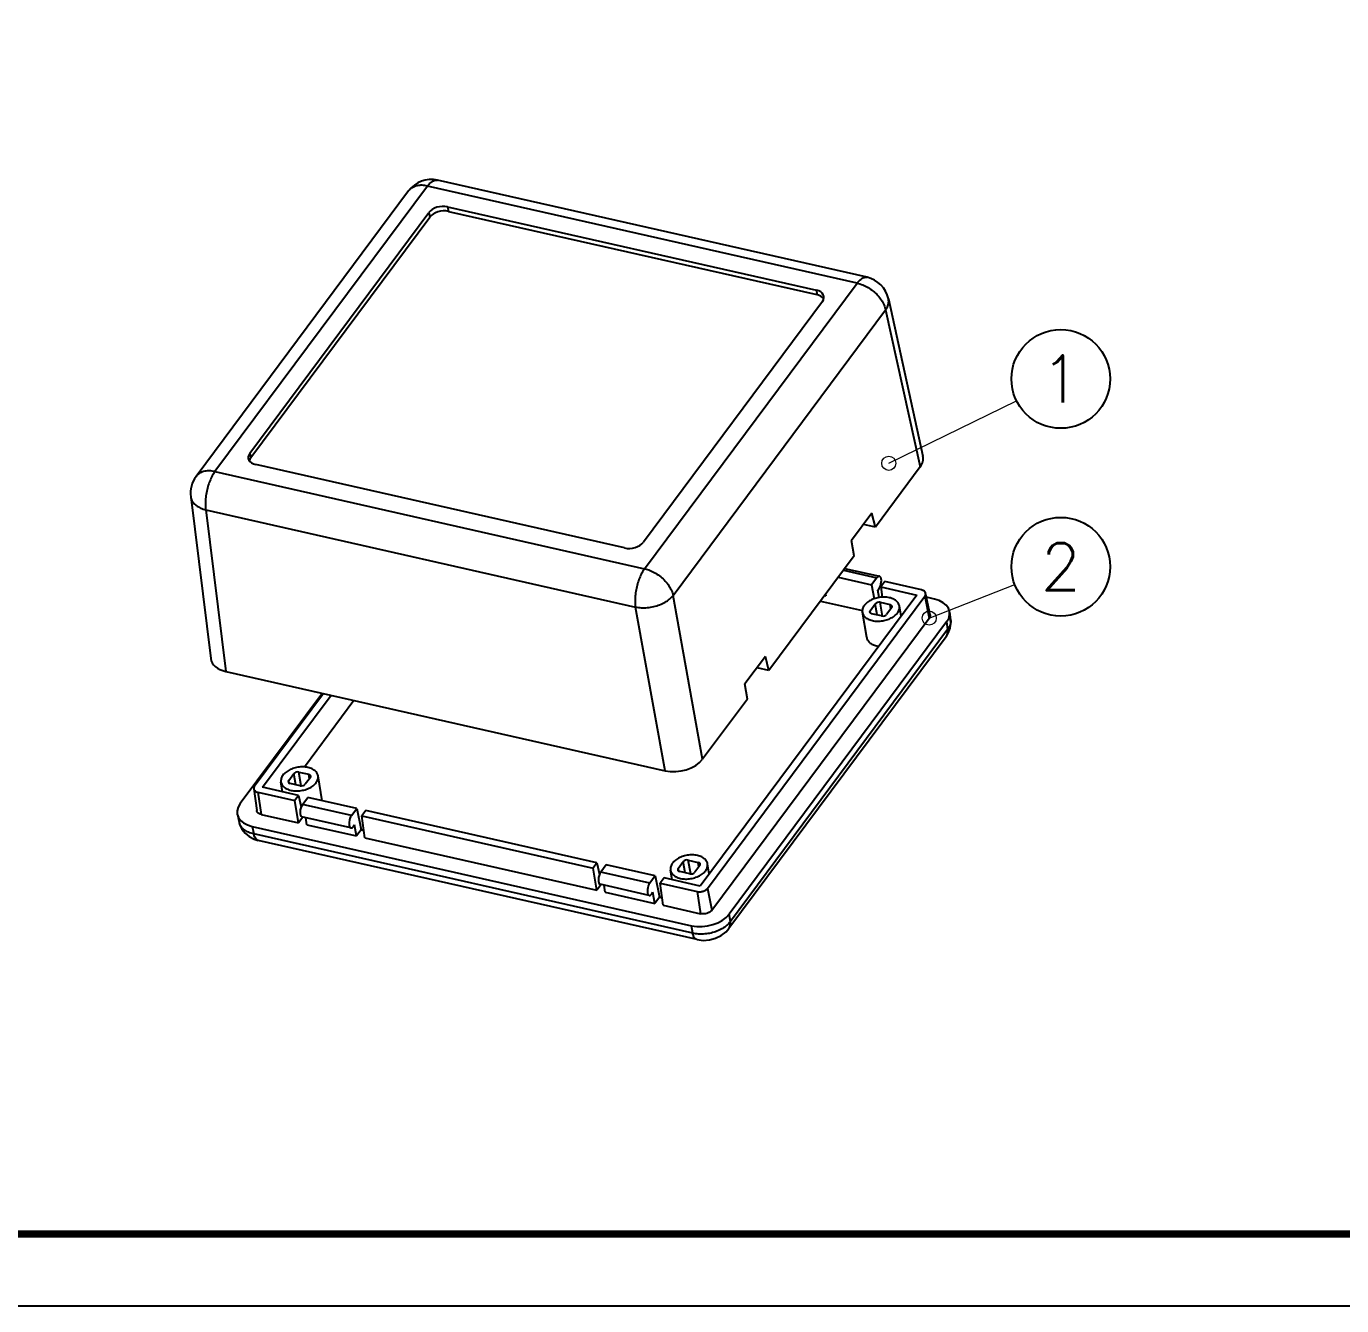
# Model space of a CAD drawing. Header units: millimetres. Extents: x 36 to 257, y 1058 to 1212.
# Drawn here: x 111.6 to 181.5, y 1058.5 to 1126.5 of the extents above; entities that cross this region are included whole.
import ezdxf
from ezdxf.enums import TextEntityAlignment as Align

# ---------------------------------------------------------------- set-up
doc = ezdxf.new("R2010")
doc.units = ezdxf.units.MM
for name, color, linetype in [('02___PRT_ALL_AXES', 7, 'Continuous'), ('06___PRT_ALL_SURFS', 7, 'Continuous'), ('from', 7, 'Continuous')]:
    doc.layers.add(name, color=color, linetype=linetype)
doc.styles.add('TXT', font='txt.shx', dxfattribs={"bigfont": 'gbcbig.shx'})
doc.styles.add('wuwei', font='SimSun.ttf', dxfattribs={"width": 0.8, "oblique": 10})
doc.dimstyles.new('wuwei', dxfattribs={"dimtxt": 2.5, "dimasz": 1.5, "dimexe": 0.3, "dimexo": 0.3, "dimgap": 0.5, "dimtad": 1, "dimdsep": 46, "dimtxsty": 'wuwei', "dimblk": 'CLOSEDBLANK', "dimcen": 0, "dimclrd": 42, "dimclre": 40, "dimclrt": 74, "dimazin": 2, "dimtfac": 1, "dimtofl": 0, "dimtmove": 0, "dimatfit": 3, "dimfxl": 1, "dimlwd": 5, "dimlwe": 5, "dimarcsym": 0})

# ---------------------------------------------------------------- blocks, each defined once
blk = doc.blocks.new('_ClosedBlank')
at = {"color": 0, "linetype": 'ByBlock', "lineweight": -2}
for p, q in [((-1, 0.1666666666666667), (0, 0)), ((-1, 0.1666666666666667), (-1, -0.1666666666666667)), ((0, 0), (-1, -0.1666666666666667))]:
    blk.add_line(p, q, dxfattribs=at)
blk = doc.blocks.new('*u2')
at = {"color": 7, "linetype": 'Continuous'}
for p, q in [((36.376933502047, 12.89051513166316), (40.04662986564699, -3.817578913736781)), ((40.04662986564699, -3.817578913736781), (35.28360502634723, -10.21591234073679)), ((-35.93782110575285, -8.380644242836809), (-33.81186466205281, -25.56289085773676)), ((34.92739561144708, -8.734351559736808), (32.7545944414469, -11.65314934573678)), ((35.28360502634723, -10.21591234073679), (34.92739561144708, -8.734351559736808)), ((35.28360502634723, -10.21591234073679), (34.03464535714693, -9.933613370536818)), ((33.01572000214719, -13.26243950523678), (32.7545944414469, -11.65314934573678)), ((33.01572000214719, -13.26243950523678), (23.94417990544707, -25.44854816363681)), ((31.88128777124712, -14.78636094353681), (35.45346576644715, -15.59377065753677)), ((32.01863515374725, -14.60185752853681), (35.72056083204689, -15.43859375983681)), ((31.3143165152469, -15.54799273463681), (34.88649451044694, -16.35540244863677)), ((35.45346576644715, -15.59377065753677), (34.88649451044694, -16.35540244863677)), ((34.88649451044694, -16.35540244863677), (35.14239618074726, -17.8497334153368)), ((35.54221176664714, -16.92648961293679), (35.67342201564725, -16.75023041823681)), ((35.8589559483471, -16.58151888113679), (35.7804778614468, -16.56378069183677)), ((36.27825864344686, -16.01407238673681), (35.86031363424718, -16.57551214683679)), ((35.86031363424718, -16.57551214683679), (39.69211634274689, -17.44160413133682)), ((35.86031363424718, -16.57551214683679), (36.00546436694685, -17.66424170903679)), ((40.1984831483469, -16.90015011033677), (36.27825864344686, -16.01407238673681)), ((16.91327004184723, -34.89340875513682), (13.76804175444704, -17.48077888703676)), ((39.69211634274689, -17.44160413133682), (16.6510575247471, -48.39344288923678)), ((17.41781067204693, -48.63815217973678), (40.54986466414721, -17.56407650653682)), ((29.4344251672469, -18.07331478453682), (33.91460766554701, -19.08595829623681)), ((29.86824624754718, -17.49054815763679), (30.00177889444694, -17.52073018003682)), ((29.97808366824711, -17.34299981093682), (30.00177889444694, -17.52073018003682)), ((35.70591438614701, -17.70621738413678), (35.54221176664714, -16.92648961293679)), ((40.54986466414721, -17.56407650653682), (41.01286589584697, -19.8822147119368)), ((41.10445130884682, -19.5395901195368), (40.63347813034716, -17.25145145413677)), ((41.58197488324686, -17.87507734543681), (40.72182308564697, -17.68065956503682)), ((12.90941345994679, -36.12317476783682), (9.764185172647103, -18.71054489973676)), ((34.72018313794706, -19.10386587673679), (35.26453080934698, -18.37262511703682)), ((34.776459803747, -19.3807210405368), (34.72018313794706, -19.10386587673679)), ((35.94923263644705, -19.66635172483677), (34.89132600744688, -19.42723595573682)), ((35.47512292304691, -19.55918999083679), (35.26453080934698, -18.37262511703682)), ((35.79848001714709, -18.20862508993679), (36.8563866461468, -18.4477408590368)), ((36.0587595374468, -19.67514978903682), (35.79848001714709, -18.20862508993679)), ((37.02752951564707, -18.77111093803677), (36.48318184424716, -19.5023516977368)), ((36.92132798664716, -18.91377506763678), (36.8563866461468, -18.4477408590368)), ((17.88081190374714, -50.95629038513681), (41.01286589584697, -19.8822147119368)), ((42.8653020131469, -20.2998911677368), (19.73194218934714, -51.37572100913678)), ((42.8653020131469, -20.2998911677368), (42.96663387094713, -21.11886795133682)), ((23.58797049044688, -23.96698738273676), (21.41516932044715, -26.88578516873679)), ((23.94417990544707, -25.44854816363681), (22.69522023624722, -25.16624919353677)), ((23.94417990544707, -25.44854816363681), (23.58797049044688, -23.96698738273676)), ((-33.81186466205281, -25.56289085773676), (12.90941345994679, -36.12317476783682)), ((-23.54018325095285, -27.88457117763681), (-32.27651964455299, -39.6203892893368)), ((-23.42334231575296, -27.91098041763678), (-30.74858752155296, -37.75123169513677)), ((21.67629488124703, -28.49507532823679), (21.41516932044715, -26.88578516873679)), ((-29.8908392001531, -37.87370407033677), (-22.61109158145291, -28.09457125043679)), ((-20.17562022645279, -28.64505424223682), (-25.44706336245281, -35.72636327643681)), ((21.67629488124703, -28.49507532823679), (16.91327004184723, -34.89340875513682)), ((-25.7826752767528, -37.72947747663682), (-26.04295479705297, -36.26295277753678)), ((-26.04295479705297, -36.26295277753678), (-24.9850481680528, -36.50206854663679)), ((-27.121251676253, -37.15819356433678), (-26.57690400485308, -36.4269528047368)), ((-27.06497501035301, -37.43504872823678), (-27.121251676253, -37.15819356433678)), ((-25.89220217775301, -37.72067941253681), (-26.95010880675318, -37.48156364333681)), ((-26.36631189115315, -37.61351767853677), (-26.57690400485308, -36.4269528047368)), ((-24.81390529855298, -36.82543862573681), (-25.3582529699529, -37.55667938533679)), ((-24.9201068275529, -36.96810275533682), (-24.9850481680528, -36.50206854663679)), ((-30.83585196915283, -38.04250540003682), (-30.51967194865301, -40.35727973463679)), ((-30.39720600575311, -38.41515809133682), (-30.03908538835321, -40.76550989183681)), ((-30.39720600575311, -38.41515809133682), (-26.47698150085307, -39.30123581493677)), ((-26.05903649165293, -38.7397960548368), (-29.8908392001531, -37.87370407033677)), ((-26.05903649165293, -38.7397960548368), (-26.47698150085307, -39.30123581493677)), ((-26.05903649165293, -38.7397960548368), (-25.79483376035296, -39.99821334483681)), ((-25.65218862385291, -39.72153754413682), (-25.08521736785315, -38.95990575303676)), ((-19.88854101975312, -40.13449642843682), (-25.08521736785315, -38.95990575303676)), ((-26.07270099815287, -41.6620210093368), (-26.47698150085307, -39.30123581493677)), ((-20.45551227585293, -40.89612821953676), (-25.65218862385291, -39.72153754413682)), ((-20.45551227585293, -40.89612821953676), (-19.88854101975312, -40.13449642843682)), ((-19.88854101975312, -40.13449642843682), (-19.41299652585303, -42.39955027713677)), ((-18.91472189605292, -40.35460612653679), (-19.33266690525306, -40.91604588663677)), ((5.674940220546887, -45.91254083303681), (-18.91472189605292, -40.35460612653679)), ((-30.03908538835321, -40.76550989183681), (-26.07270099815287, -41.6620210093368)), ((-25.61822349575277, -41.05150590743676), (-26.07270099815287, -41.6620210093368)), ((-20.50265109225302, -42.20776487793677), (-25.73887223315296, -41.02423600023678)), ((-25.19120164505284, -41.8612639198368), (-25.28924607445288, -41.12586378263677)), ((-25.19120164505284, -41.8612639198368), (-19.9022055263531, -43.05672138283677)), ((-20.23555602665283, -42.0525879803368), (-20.10434577765318, -41.87632878563682)), ((-19.9022055263531, -43.05672138283677), (-20.10434577765318, -41.87632878563682)), ((-19.33266690525306, -40.91604588663677), (5.256995211347203, -46.47398059313679)), ((-19.02070617325307, -43.25596429333677), (-19.33266690525306, -40.91604588663677)), ((-30.99319251465295, -42.04520311163679), (-30.81800545545275, -42.84164180043678)), ((-30.99319251465295, -42.04520311163679), (15.72808560744716, -52.60548702183678)), ((-19.41299652585303, -42.39955027713677), (-19.9022055263531, -43.05672138283677)), ((-19.41299652585303, -42.39955027713677), (-19.12624322855299, -42.46436434793679)), ((-19.02070617325307, -43.25596429333677), (5.661275714046951, -48.83476578743682)), ((5.674940220546887, -45.91254083303681), (5.256995211347203, -46.47398059313679)), ((5.674940220546887, -45.91254083303681), (5.939142951846861, -47.17095812293678)), ((6.648759344347127, -46.13265053113679), (6.081788088346912, -46.89428232233678)), ((11.84543569244715, -47.30724120653679), (6.648759344347127, -46.13265053113679)), ((14.30921792024719, -46.52261035803679), (14.85356559164711, -45.7913695984368)), ((15.06415770534704, -46.97793447223677), (14.85356559164711, -45.7913695984368)), ((15.38751479944722, -45.62736957123678), (16.44542142844693, -45.86648534033679)), ((15.64779431974694, -47.09389427033682), (15.38751479944722, -45.62736957123678)), ((16.51036276894683, -46.33251954903682), (16.44542142844693, -45.86648534033679)), ((5.661275714046951, -48.83476578743682), (5.256995211347203, -46.47398059313679)), ((11.27846443634689, -48.06887299773678), (6.081788088346912, -46.89428232233678)), ((11.84543569244715, -47.30724120653679), (11.27846443634689, -48.06887299773678)), ((11.84543569244715, -47.30724120653679), (12.32098018634724, -49.57229505523679)), ((12.81925481614689, -47.52735090473681), (12.40130980694721, -48.08879066483678)), ((16.6510575247471, -48.39344288923678), (12.81925481614689, -47.52735090473681)), ((14.36549458604713, -46.79946552193678), (14.30921792024719, -46.52261035803679)), ((15.53826741874718, -47.08509620623681), (14.48036078974701, -46.8459804371368)), ((16.61656429794721, -46.18985541943681), (16.07221662654683, -46.92109617903679)), ((6.115753216447047, -48.22425068563678), (5.661275714046951, -48.83476578743682)), ((11.23132561994726, -49.38050965613678), (5.995104479046859, -48.19698077833681)), ((6.542775067146977, -49.03400869793677), (6.444730637746943, -48.29860856083678)), ((12.40130980694721, -48.08879066483678), (16.32153431184679, -48.97486838843679)), ((12.71327053904724, -50.42870907153679), (12.40130980694721, -48.08879066483678)), ((17.41781067204693, -48.63815217973678), (17.88081190374714, -50.95629038513681)), ((6.542775067146977, -49.03400869793677), (11.83177118584717, -50.22946616103678)), ((11.49842068554699, -49.22533275843682), (11.62963093454709, -49.04907356383677)), ((11.83177118584717, -50.22946616103678), (11.62963093454709, -49.04907356383677)), ((12.32098018634724, -49.57229505523679), (11.83177118584717, -50.22946616103678)), ((12.32098018634724, -49.57229505523679), (12.60773348364683, -49.63710912613681)), ((16.32153431184679, -48.97486838843679), (16.67965492924714, -51.32522018893678)), ((12.71327053904724, -50.42870907153679), (16.67965492924714, -51.32522018893678)), ((19.85827236004707, -52.16111670783681), (19.73194218934714, -51.37572100913678)), ((15.85414159044694, -53.39082074663679), (15.72808560744716, -52.60548702183678))]:
    blk.add_line(p, q, dxfattribs=at)
for centre, major_axis, ratio, start_param, end_param in [((37.40029255534682, -3.220898262636808), (2.9588743293, 0.5068557282), 0.6270795011, -0.5820861071, 0.0293735803), ((35.56344389104697, -16.17200053793681), (0.1550586503000001, 0.7338573568000003), 0.4389726445999999, 3.9028822423, 7.044474895900001), ((35.61712899164695, -18.45240866713681), (0.3942895318, 0.06737759509999999), 0.6276499029, 0.9889694814, 2.5594612217), ((40.21896470274714, -19.70321051653679), (2.9588743293, 0.5068557282), 0.6270795011, -0.5820861071, 0.9880249878), ((35.072891859847, -19.18350093523679), (0.3943830374, 0.06749477780000002), 0.6272988204, 2.5594889151, 4.1299806554), ((36.13058366194718, -19.42256814763681), (0.3942895318, 0.06737759509999999), 0.6276499029, -2.1526231722, -0.5821314318999999), ((36.67482079374713, -18.69147587953682), (0.3943830374, 0.06749477780000002), 0.6272988204, 5.7010815687, 7.271573309), ((-32.44885448165314, -23.7347576865368), (2.9588743293, 0.5068557282), 0.6270795011, 3.1123586613, 4.1296176406), ((14.26879820534714, -34.29422214953678), (2.9572963226, 0.5048781421999998), 0.6278693366, -2.1522595026, -0.5821484085), ((-26.22430582255311, -36.50673635483679), (0.3942895318, 0.06737759509999999), 0.6276499029, 0.9889694814, 2.5594612217), ((-26.76854295435305, -37.23782862283679), (0.3943830374, 0.06749477780000002), 0.6272988204, 2.5594889151, 4.1299806554), ((-25.71085115225287, -37.4768958352368), (0.3942895318, 0.06737759509999999), 0.6276499029, -2.1526231722, -0.5821314318999999), ((-25.16661402045293, -36.74580356713682), (0.3943830374, 0.06749477780000002), 0.6272988204, 5.7010815687, 7.271573309), ((-29.63018233425282, -40.21706994053682), (2.9588743293, 0.5068557282), 0.6270795011, 2.5595065465, 4.129617641399999), ((-25.56529044195304, -40.29455072763682), (0.1754007078999999, 0.7292615156), 0.4170724416, 0.7731948983, 3.1477657943), ((-20.3455341512531, -41.47435809993681), (0.1550586503000001, 0.7338573568000003), 0.4389726445999999, 0.7612895887000001, 3.9028822423), ((15.20616377394708, -45.87115314853679), (0.3942895318, 0.06737759509999999), 0.6276499029, 0.9889694814, 2.5594612217), ((16.26385557604681, -46.11022036093681), (0.3943830374, 0.06749477780000002), 0.6272988204, 5.7010815687, 7.271573309), ((6.168686270246781, -47.46729550583677), (0.1754007078999999, 0.7292615156), 0.4170724416, 0.7731948983, 3.1477657943), ((14.66192664214714, -46.60224541653679), (0.3943830374, 0.06749477780000002), 0.6272988204, 2.5594889151, 4.1299806554), ((15.71961844424686, -46.84131262893681), (0.3942895318, 0.06737759509999999), 0.6276499029, -2.1526231722, -0.5821314318999999), ((11.38844256094717, -48.64710287813682), (0.1550586503000001, 0.7338573568000003), 0.4389726445999999, 0.7612895887000001, 3.9028822423), ((17.08747035284705, -50.77653440343681), (2.9572963226, 0.5048781421999998), 0.6278693366, -2.1522595034, -0.5821484085)]:
    blk.add_ellipse(centre, major_axis=major_axis, ratio=ratio, start_param=start_param, end_param=end_param, dxfattribs=at)
for points, start_tangent, end_tangent in [([(40.63347476004719, -17.25145209253679), (40.60120700284688, -17.1623497844368), (40.5378729628469, -17.07531291993678), (40.44715280994706, -17.00081381253682), (40.33252099354695, -16.94171450733677), (40.1984831483469, -16.90015011033677)], (-0.2022583560552146, 0.979332199718687), (-0.9753947004187423, 0.2204658213760856)), ([(40.54986466414721, -17.56407650653682), (40.60857855984705, -17.46330109263681), (40.6373437601469, -17.3601373123368), (40.63485017454695, -17.25851637923677), (40.63347476004719, -17.25145209253679)], (0.5971297216598771, 0.8021446848981783), (-0.2022583559628547, 0.9793321997377618)), ([(41.10444784304718, -19.53959075003678), (41.11172815324699, -19.61373757563678), (41.10018584784711, -19.70399355343682), (41.06685261474695, -19.79433654373679), (41.01286589584697, -19.8822147119368)], (0.201262720666432, -0.9795372975389686), (-0.5966588536643546, -0.8024949920989778)), ([(-30.74858752155296, -37.75123169513677), (-30.8073014172528, -37.85200710903678), (-30.83606661755312, -37.95517088933678), (-30.83584950895283, -38.04250495663678)], (-0.5971297217619976, -0.8021446848221581), (0.134866416709666, -0.9908637896521878)), ([(-30.83584950895283, -38.04250495663678), (-30.83357303195316, -38.05679182243682), (-30.79992986025309, -38.15295841723679), (-30.73659582025311, -38.23999528173681), (-30.64587566735281, -38.31449438913677), (-30.53124385095316, -38.37359369433682), (-30.39720600575311, -38.41515809133682)], (0.1348664167754663, -0.9908637896432316), (0.9753947004132298, -0.2204658214004739)), ([(-30.03908538835321, -40.76550989183681), (-30.15798687055303, -40.73073345423677), (-30.26425483715275, -40.68326822933682), (-30.35474653905294, -40.62435138193678), (-30.42736944755279, -40.55544800853681), (-30.48036267075304, -40.47819865833679), (-30.51252378705294, -40.3945508290368), (-30.51966182265278, -40.35727827773678)], (-0.9748445154171003, 0.2228860039598702), (-0.1352175898092869, 0.9908159281148884)), ([(16.32153431184679, -48.97486838843679), (16.46994654304717, -48.99714335603682), (16.62690746984708, -48.99942064093682), (16.78647020274684, -48.98147334263678), (16.94249089014693, -48.94400092883677), (17.08897881744679, -48.8885488014368), (17.22022620484722, -48.81717353413677), (17.33119262734681, -48.73261011453678), (17.41781067204693, -48.63815217973678)], (0.9753947003971433, -0.2204658214716449), (0.5971297216959708, 0.8021446848713095)), ([(17.88081190374714, -50.95629038513681), (17.80725547794691, -51.03974526553679), (17.7158536250472, -51.11696316293677), (17.60904861074687, -51.18568716883681), (17.48947100984697, -51.2443116593368), (17.22379740874703, -51.32591214993681), (17.08428281264696, -51.34686665783681), (16.94477339594687, -51.35379697563678), (16.80862605884704, -51.34646972623682), (16.67965492924714, -51.32522018893678)], (-0.5995661251645295, -0.8003252223660028), (-0.9758125214543127, 0.2186090642516372))]:
    blk.add_spline(points, degree=3, dxfattribs=dict(at, start_tangent=start_tangent, end_tangent=end_tangent))
at = {"layer": '02___PRT_ALL_AXES', "color": 7, "linetype": 'Continuous'}
for p, q in [((34.36185324484677, -21.96085192903678), (33.90247519634704, -19.27461811333677)), ((38.02911215524682, -19.67557427453681), (37.84523745724709, -18.60035870143679)), ((-27.76357347265321, -38.35452417923682), (-27.93895961785302, -37.32894580103681)), ((-23.54233992325317, -39.30863816163679), (-23.99619735695296, -36.65468638903678)), ((17.61814693754695, -47.09431875583681), (17.43427223954723, -46.01910318273679)), ((13.66689612384698, -47.71894097293682), (13.49150997864717, -46.69336259473681))]:
    blk.add_line(p, q, dxfattribs=at)
for points, start_tangent, end_tangent in [([(37.84525353074696, -18.60052343753682), (37.71395621014699, -18.27747648143679), (37.43140876914686, -17.99453796643678), (37.0226776924469, -17.78799168823679), (36.52087594094701, -17.67457079793678), (35.96665650824707, -17.66346398143679), (35.40491895674722, -17.75557104703682), (34.88117192214713, -17.9434300280368), (34.43784627424702, -18.21182170703679), (34.11085762054699, -18.53900258633678)], (-0.1696204045514005, 0.9855094714713905), (-0.5971297217213545, -0.8021446848524135)), ([(34.11085762054699, -18.53900258633678), (33.92669663704692, -18.89846641703679), (33.90028295144702, -19.2610915773368), (33.90245912284718, -19.2744533772368)], (-0.5971297217777987, -0.8021446848103956), (0.1696204045012105, -0.9855094714800289)), ([(33.90245912284718, -19.2744533772368), (34.03375644344715, -19.59750033333682), (34.31630388444682, -19.88043884833678), (34.72503496114723, -20.08698512653677), (35.22683671264713, -20.20040601683678), (35.78105614534707, -20.21151283333677), (36.34279369684691, -20.11940576773679), (36.866540731447, -19.93154678673682), (37.30986637934711, -19.66315510773677), (37.63685503304714, -19.33597422843678)], (0.1696204045514005, -0.9855094714713905), (0.5971297217213545, 0.8021446848524135)), ([(37.63685503304714, -19.33597422843678), (37.82101601654722, -18.97651039773677), (37.84742970214711, -18.61388523743676), (37.84525353074696, -18.60052343753682)], (0.5971297217777987, 0.8021446848103956), (-0.1696204045012105, 0.9855094714800289)), ([(34.36194592804713, -21.96046922213679), (34.44515128304693, -22.20363820363679), (34.66611660464696, -22.47982727963677), (35.000693247247, -22.69767421083679), (35.42608036564707, -22.84233308883677), (35.6490937828471, -22.88203268883677)], (0.1706531333068886, -0.9853311667112441), (0.9913645202942958, -0.1311349987671525)), ([(-23.9961812834531, -36.6548511252368), (-24.12747860395302, -36.33180416903679), (-24.4100260450532, -36.04886565403677), (-24.81875712175315, -35.84231937583678), (-25.32055887325305, -35.72889848553677), (-25.87477830595299, -35.71779166903679), (-26.43651585745283, -35.80989873463682), (-26.96026289205292, -35.99775771563679), (-27.40358853995303, -36.26614939463678), (-27.73057719365306, -36.59333027403682)], (-0.1696204045514005, 0.9855094714713905), (-0.5971297217213545, -0.8021446848524135)), ([(-27.73057719365306, -36.59333027403682), (-27.91473817715314, -36.95279410473677), (-27.94115186275303, -37.31541926493679), (-27.93897569135288, -37.32878106483679)], (-0.5971297217777987, -0.8021446848103956), (0.1696204045012105, -0.9855094714800289)), ([(-27.93897569135288, -37.32878106483679), (-27.80767837075291, -37.65182802093682), (-27.52513092975278, -37.93476653593677), (-27.11639985305283, -38.14131281413677), (-26.61459810155293, -38.25473370453682), (-26.06037866885299, -38.26584052093676), (-25.49864111735315, -38.17373345533679), (-24.97489408275305, -37.98587447433681), (-24.53156843485294, -37.71748279533676), (-24.20457978115292, -37.39030191603678)], (0.1696204045514005, -0.9855094714713905), (0.5971297217213545, 0.8021446848524135)), ([(-24.20457978115292, -37.39030191603678), (-24.02041879765284, -37.03083808533677), (-23.99400511205295, -36.66821292503681), (-23.9961812834531, -36.6548511252368)], (0.5971297217777987, 0.8021446848103956), (-0.1696204045012105, 0.9855094714800289)), ([(13.69989240284713, -45.95774706773682), (13.51573141934705, -46.31721089843677), (13.48931773374716, -46.67983605873678), (13.49149390514685, -46.69319785853679)], (-0.5971297217777987, -0.8021446848103956), (0.1696204045012105, -0.9855094714800289)), ([(17.43428831304709, -46.01926791893681), (17.30299099244712, -45.69622096283678), (17.02044355144699, -45.41328244783676), (16.61171247474704, -45.20673616963677), (16.10991072324714, -45.09331527923678), (15.5556912905472, -45.08220846273679), (14.9939537390469, -45.17431552833682), (14.47020670444681, -45.3621745093368), (14.02688105654715, -45.63056618833679), (13.69989240284713, -45.95774706773682)], (-0.1696204045514005, 0.9855094714713905), (-0.5971297217213545, -0.8021446848524135)), ([(17.22588981534682, -46.75471870973678), (17.4100507988469, -46.39525487903677), (17.43646448444679, -46.03262971873681), (17.43428831304709, -46.01926791893681)], (0.5971297217777987, 0.8021446848103956), (-0.1696204045012105, 0.9855094714800289)), ([(13.49149390514685, -46.69319785853679), (13.62279122574682, -47.01624481463676), (13.90533866674696, -47.29918332963678), (14.31406974344691, -47.50572960783677), (14.81587149494726, -47.61915049823676), (15.3700909276472, -47.63025731473681), (15.93182847914704, -47.53815024913678), (16.45557551374714, -47.3502912681368), (16.89890116164725, -47.08189958913681), (17.22588981534682, -46.75471870973678)], (0.1696204045514005, -0.9855094714713905), (0.5971297217213545, 0.8021446848524135))]:
    blk.add_spline(points, degree=3, dxfattribs=dict(at, start_tangent=start_tangent, end_tangent=end_tangent))
at = {"layer": '06___PRT_ALL_SURFS', "color": 7, "linetype": 'Continuous'}
for p, q in [((34.40504635224715, 16.35395107736326), (-11.29695992615279, 26.68385173426327)), ((-14.36479144505302, 25.54905679816318), (-36.97368319255293, -4.822237220536806)), ((-12.35211000345316, 26.06015376076323), (-34.96100175095307, -4.311140257936813)), ((33.34989627494679, 15.73025310386322), (-12.35211000345316, 26.06015376076323)), ((-10.21524283235294, 23.85249300556325), (-10.12303643375299, 23.36657124616318)), ((-10.21524283235294, 23.85249300556325), (29.01510257404698, 14.98536432166316)), ((-31.2672118934529, -2.355091091736767), (-12.21511285565293, 23.23824218656318)), ((-31.14648033855292, -2.802694037636797), (-12.12290645705298, 22.75232042716323)), ((-12.21511285565293, 23.23824218656318), (-12.12290645705298, 22.75232042716323)), ((-10.12303643375299, 23.36657124616318), (29.05187206434721, 14.51197281636325)), ((10.74100452734683, -14.64104091483682), (33.34989627494679, 15.73025310386322)), ((29.01510257404698, 14.98536432166316), (29.05187206434721, 14.51197281636325)), ((36.67380602054709, 14.07133451566324), (40.3485343711468, -2.659670120236797)), ((29.65610641734702, 13.77420393766317), (10.6040073796471, -11.81912934073682)), ((13.76804175444704, -17.48077888703676), (36.376933502047, 12.89051513166316)), ((-31.2672118934529, -2.355091091736767), (-31.14648033855292, -2.802694037636797)), ((8.60413735634711, -12.43338015973677), (-30.62620805005281, -3.566251475736806)), ((-34.96100175095307, -4.311140257936813), (10.74100452734683, -14.64104091483682)), ((-37.54454587625287, -6.982006803336787), (-35.41581283315281, -24.18669424283678)), ((-35.93782110575285, -8.380644242836809), (9.764185172647103, -18.71054489973676)), ((43.1859230544469, -19.25127396143677), (43.28910615214681, -20.08521269823677)), ((42.80234013364725, -21.87367801333681), (19.69329561904715, -52.91684556903681)), ((42.96663387094713, -21.11886795133682), (19.85827236004707, -52.16111670783681)), ((42.80232091854714, -21.87366374453677), (43.0333521103471, -21.50270095453681)), ((-32.57842414885317, -40.77829808833678), (-32.40015644685309, -41.58994930823678)), ((15.85414159044694, -53.39082074663679), (-30.81800545545275, -42.84164180043678)), ((16.31349710124687, -54.08330680403679), (-30.35923974155276, -43.5339945502368)), ((19.69272151554696, -52.91761586843677), (19.69329557204719, -52.9168456322368))]:
    blk.add_line(p, q, dxfattribs=at)
for points in [[(43.0333521103471, -21.50270095453681), (43.2356501153472, -20.96344022723679), (43.30705822914706, -20.40569625283678), (43.28883374874704, -20.08329653263678)], [(-32.40035716905277, -41.58896888603681), (-32.32021426345318, -41.87086532663682), (-32.09252561735275, -42.34547996933679), (-31.76091008045296, -42.7687851474368), (-31.33039374295277, -43.12480331323678), (-30.80740513355295, -43.39633018423677), (-30.35946317315302, -43.53393219883679)], [(16.31349963054708, -54.0832956066368), (16.96025541084691, -54.16308232083679), (17.63974376904707, -54.11494390003679), (18.29776844404705, -53.9386661509368), (18.89626875184695, -53.64424782073678), (19.40292368664677, -53.24790904863681), (19.69270235034719, -52.9176015999368)]]:
    blk.add_lwpolyline(points, dxfattribs=at)
for centre, radius, start, end in [((-11.95837680835302, 23.75776635336319), 2.9999061401, 77.25742988738946, 143.355406311088), ((33.74370994714718, 13.42780559236326), 2.9999320783, 12.38704552570438, 77.25997496960221), ((-34.56738380145316, -6.613601712436775), 2.9998666315, 143.3266814979008, 187.0541328971969), ((42.10695451724723, -20.23160010453682), 1.1909396322, 6.633274761003872, 7.067504102903735), ((-31.24381384565277, -41.3380880947368), 1.1833068338, 192.2808163339932, 198.275342058201)]:
    blk.add_arc(centre, radius, start, end, dxfattribs=at)
for centre, major_axis, ratio, start_param, end_param in [((-10.89291535705297, 22.93646086086324), (1.478986108700001, 0.2512081960000001), 0.6290540745000001, 0.9912997506, 2.5593570217), ((-10.80070895845301, 22.45053910146316), (1.478986108700001, 0.2512081960000001), 0.6290540745000001, 0.9912997506, 2.5593570217), ((28.33017669034689, 14.07097163396315), (1.4821432061, 0.2551648021), 0.6258968996000001, 5.701198646, 7.269255917100001), ((28.36694618074716, 13.59758012876318), (1.4821432061, 0.2551648021), 0.6258968996000001, 6.480271161599999, 7.269255917100001), ((-29.94128216645322, -2.651858788136792), (1.4821432061, 0.2551648021), 0.6258968996000001, 2.5596059924, 4.127663263500001), ((-29.82055061155279, -3.099461733936778), (1.4821432061, 0.2551648021), 0.6258968996000001, 2.5596059924, 2.9501351516), ((9.281809880947094, -11.51734801493677), (1.478986108700001, 0.2512081960000001), 0.6290540745000001, -2.150292903, -0.5822356318999999)]:
    blk.add_ellipse(centre, major_axis=major_axis, ratio=ratio, start_param=start_param, end_param=end_param, dxfattribs=at)
for points, start_tangent, end_tangent in [([(-12.35211000345316, 26.06015376076323), (-12.04423372475276, 26.40486171256316), (-11.73218349495301, 26.62078509366324), (-11.43106914635291, 26.69742594656327), (-11.29714683795282, 26.68300817686315)], (0.5971297217469578, 0.802144684833354), (0.9751543251886958, -0.2215266170593939)), ([(-12.35211000345316, 26.06015376076323), (-12.92225716655275, 26.13518086546321), (-13.44550592055293, 26.09454605826318), (-13.89650192105319, 25.94017968936316), (-14.25295087355289, 25.67981326926326), (-14.36466702425287, 25.54893049606324)], (-0.9753947004027003, 0.2204658214470593), (-0.596606140034921, -0.8025341822456115)), ([(33.34989627494679, 15.73025310386322), (33.65777253364695, 16.07496103766323), (33.96982287474702, 16.29088448036316), (34.27093711314683, 16.36752528936324), (34.4048594301471, 16.35310752236319)], (0.5971297217129398, 0.8021446848586775), (0.9751543297379558, -0.2215265970336708)), ([(33.34989627494679, 15.73025310386322), (33.93919908224689, 15.54321286126321), (34.51898143314702, 15.2532630408632), (35.06116446254691, 14.87441096576322), (35.53890934974697, 14.42549395236324), (35.92958333174693, 13.92781639806321), (36.21343120304709, 13.40692075806317), (36.37693349964684, 12.89051512846322)], (0.9753947003993013, -0.220465821462097), (0.195861333215695, -0.9806316016481269)), ([(36.376933502047, 12.89051513166316), (36.61083259264706, 13.32389734756316), (36.70108400494701, 13.7624834994632), (36.67366808594716, 14.0713044150632)], (0.5811330247202955, 0.8138085816575299), (-0.2132056956811554, 0.9770073343271866)), ([(-34.96100175095307, -4.311140257936813), (-35.53114897495288, -4.236113151336781), (-36.05439741665305, -4.276747910136805), (-36.50539371425293, -4.431114352736813), (-36.8618426640528, -4.69148079333678), (-36.97330653075278, -4.82202433203679)], (-0.9753947004037671, 0.22046582144234), (-0.5968693474279896, -0.8023384461066826)), ([(-34.96100175095307, -4.311140257936813), (-35.24972243065304, -4.767861303036796), (-35.50523882005291, -5.314369572536805), (-35.71516637695277, -5.924228606036763), (-35.86913634655275, -6.567173890936772), (-35.95986447395308, -7.212712124236816), (-35.9828642508528, -7.827854195036821), (-35.93782110575285, -8.380644242836809)], (-0.597129721720639, -0.8021446848529463), (0.1506304343361102, -0.9885901437156427)), ([(-37.54430394035307, -6.981976800536813), (-37.4957265466528, -7.200813414436766), (-37.29254101765309, -7.584727280536811), (-36.952816676353, -7.919988389836817), (-36.49357392265301, -8.189799952936824), (-35.93782110575285, -8.380644242836809)], (0.1230687106973689, -0.992398152178493), (0.9705057794011044, -0.2410778549536543)), ([(10.74100452734683, -14.64104091483682), (10.45228383024687, -15.09776199213678), (10.1967675276469, -15.64427005733677), (9.9868398895469, -16.25412930383681), (9.832869921746806, -16.89707460093678), (9.7421418131471, -17.54261268443679), (9.71914203014694, -18.1577549898368), (9.764185169946813, -18.71054489913678)], (-0.5971297217238158, -0.8021446848505812), (0.1506304343411194, -0.9885901437148793)), ([(10.74100452734683, -14.64104091483682), (11.33030726964716, -14.82808113083678), (11.91008997524705, -15.11803115043676), (12.45227265724725, -15.4968830060368), (12.93001754014722, -15.9457999986368), (13.32069167394684, -16.4434777562368), (13.60453936404701, -16.9643730480368), (13.76804175444704, -17.48077888703676)], (0.9753947004021448, -0.2204658214495167), (0.1958613332111315, -0.9806316016490384)), ([(9.764185172647103, -18.71054489973676), (10.38443709284684, -18.78550977433679), (11.04228051504697, -18.76819017303677), (11.70475707344713, -18.65945381783678), (12.33867628204689, -18.46474846753677), (12.91227839564681, -18.19382898073678), (13.39682559194716, -17.86026859223676), (13.76804175444704, -17.48077888703676)], (0.9799172806989848, -0.1994044206819585), (0.613471328090934, 0.7897169933655639)), ([(43.28992181834701, -20.09402986053681), (43.29683675384695, -20.2803982550368), (43.20410463734697, -20.70523522133681), (42.96663387094713, -21.11886795133682)], (0.1155139654886008, -0.9933058561073214), (-0.6070964906413953, -0.7946281212308701)), ([(42.80224150934691, -21.87360448963682), (42.84375103974708, -21.81248500523679), (42.96339006064682, -21.49243851093678), (42.96663387094713, -21.11886795133682)], (0.5976850190677333, 0.8017310134839511), (-0.1404935491235644, 0.9900815939379264)), ([(-30.81800640515303, -42.84163743993679), (-31.3708342553532, -42.67059880853679), (-31.82784258925312, -42.41461223773678), (-32.16641762535301, -42.08644181693677), (-32.36743529835303, -41.70915398373677)], (-0.9783004404722361, 0.2071913322796808), (-0.313604357242044, 0.9495537410377597)), ([(-30.35946467355279, -43.53393880283681), (-30.36327933165285, -43.5330574425368), (-30.56069126265311, -43.41833839753679), (-30.71576500405308, -43.18266843853678), (-30.81827963775277, -42.84157982783677)], (-0.9756417159257036, 0.2193701031260848), (-0.1870838066326227, 0.9823439567156953)), ([(19.85827236004707, -52.16111670783681), (19.490494417847, -52.5605351742368), (19.00834342094686, -52.90795826643676), (18.43597524684719, -53.18598126693678), (17.80206672594704, -53.38068295333682), (17.1383672954471, -53.4823119919368), (16.47812551364723, -53.48576954603681), (15.85414090904715, -53.39081644673678)], (-0.5873212430016447, -0.8093539136366755), (-0.9723461758258649, 0.2335442449661654)), ([(19.69319518004704, -52.91677057983679), (19.73538758024688, -52.85473691783682), (19.85502812574714, -52.53468955293681), (19.85827236294699, -52.16111670403677)], (0.5987656432686355, 0.8009242813406879), (-0.1404934534920736, 0.9900816075081239)), ([(16.31345691354682, -54.0832924625368), (16.30941452864681, -54.08235996373679), (16.11200307234685, -53.96764013693678), (15.95692996304706, -53.7319702015368), (15.85441577814709, -53.39088272053681)], (-0.9757941590378155, 0.2186910130473649), (-0.1870839771071924, 0.9823439242494227))]:
    blk.add_spline(points, degree=3, dxfattribs=dict(at, start_tangent=start_tangent, end_tangent=end_tangent))

msp = doc.modelspace()

# ---------------------------------------------------------------- linework, layer by layer
at = {"layer": 'from'}
msp.add_lwpolyline([(36.06177700516355, 1058.491109677131), (257.3772178156951, 1058.491109677131), (257.3772178156951, 1212.285444377101), (36.06177700516355, 1212.285444377101)], close=True, dxfattribs=at)
at = {"layer": 'from', "const_width": 0.381415442438296}
msp.add_lwpolyline([(39.87593142954756, 1062.305264101514), (39.87593142954756, 1208.471289952721), (253.5630633913124, 1208.471289952721), (253.5630633913124, 1062.305264101514), (39.87593142954756, 1062.305264101514)], dxfattribs=at)
at = {"layer": 'from', "color": 4}
for centre in [(166.5795879260045, 1107.77010229081), (166.5795879260045, 1097.785923071021)]:
    msp.add_circle(centre, 2.625, dxfattribs=at)

# ---------------------------------------------------------------- block references
at = {"color": 7, "xscale": 0.5, "yscale": 0.5, "zscale": 0.5}
msp.add_blockref('*u2', (139.0752718907338, 1104.998277436102), dxfattribs=at)

# ---------------------------------------------------------------- texts
at = {"layer": 'from', "color": 6, "style": 'TXT'}
for s, p in [('1', (166.5795879260045, 1107.77010229081)), ('2', (166.5795879260045, 1097.785923071021))]:
    msp.add_text(s, height=2.5, dxfattribs=at).set_placement(p, align=Align.MIDDLE)

# ---------------------------------------------------------------- leaders
at = {"layer": 'from', "color": 4}
for points in [[(157.4312296574494, 1103.284030589175), (164.2227071697398, 1106.614360926685)], [(159.5817048386571, 1095.057170080133), (164.1339448671661, 1096.832269554929)]]:
    msp.add_leader(points, dimstyle='wuwei', override={"dimasz": 1.5, "dimldrblk": 'Small'}, dxfattribs=at)

doc.saveas('drawing.dxf')
